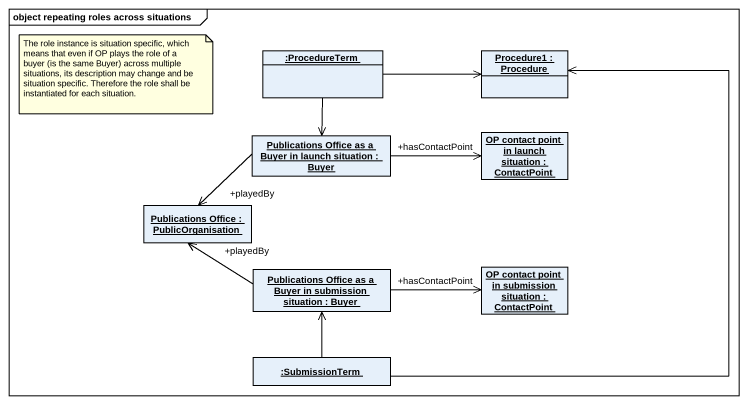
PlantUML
@startuml
mainframe object repeating roles across situations
hide circle
hide empty members
object ":ProcedureTerm" as ProcedureTerm
object "Procedure1 : Procedure" as Procedure1
object "Publications Office as a Buyer in launch situation : Buyer" as Publications_Office_as_a
object "OP contact point in launch situation : ContactPoint" as OP_contact_point_in_launch
object "Publications Office : PublicOrganisation" as Publications_Office
object "Publications Office as a Buyer in submission situation : Buyer" as Publications_Office_as_a_2
object "OP contact point in submission situation : ContactPoint" as OP_contact_point_in
object ":SubmissionTerm" as SubmissionTerm
ProcedureTerm -right-> Procedure1
ProcedureTerm --> Publications_Office_as_a
Publications_Office_as_a -right-> "+hasContactPoint" OP_contact_point_in_launch
Publications_Office_as_a -left-> "+playedBy" Publications_Office
Publications_Office_as_a_2 -left-> "+playedBy" Publications_Office
Publications_Office_as_a_2 -right-> "+hasContactPoint" OP_contact_point_in
SubmissionTerm -up-> Procedure1
SubmissionTerm -up-> Publications_Office_as_a_2
note as N1
  The role instance is situation specific, which means that even if OP plays the role of a buyer (is the same Buyer) across multiple situations, its description may change and be situation specific. Therefore the role shall be instantiated for each situation.
end note
@enduml
